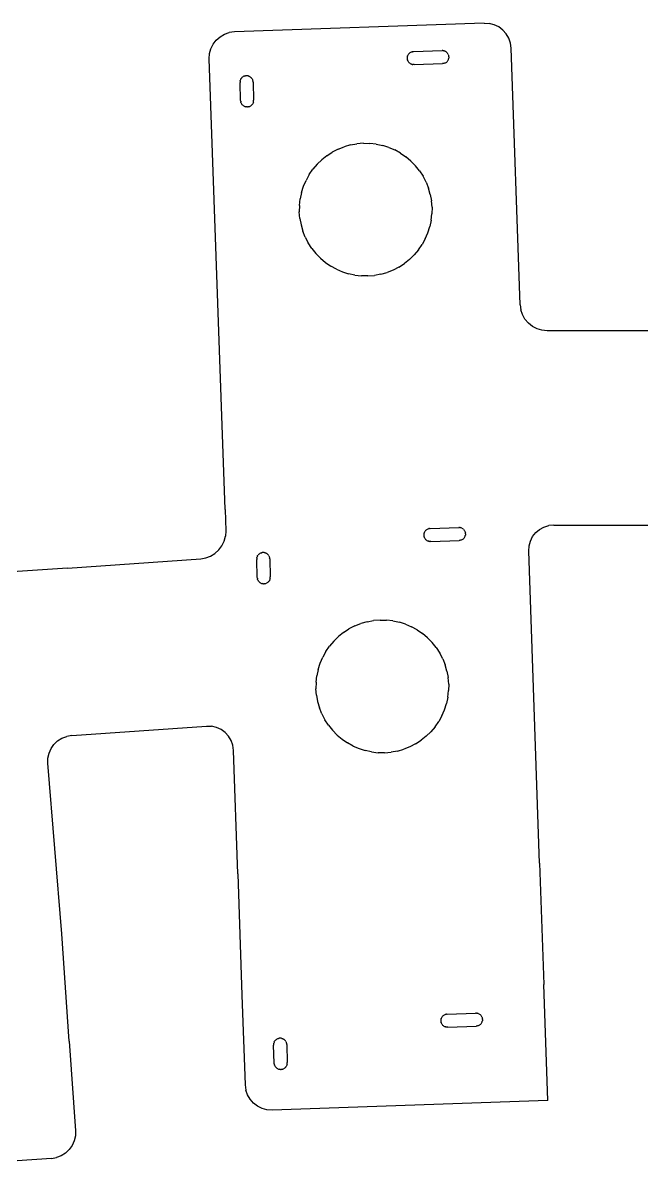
# Model space of a CAD drawing. Extents: x -62 to 45, y -37 to 20.
# Drawn here: x -32.48 to -8.72, y -26.92 to 17.35 of the extents above; entities that cross this region are included whole.
import ezdxf

# ---------------------------------------------------------------- set-up
doc = ezdxf.new("R2010")
doc.units = 0

msp = doc.modelspace()

# ---------------------------------------------------------------- linework, layer by layer
for p, q in [((-14.774, 17.354, 0), (-24.368, 17.019, 0)), ((-14.774, 17.354, 0), (-14.578, 17.342, 0)), ((-14.389, 17.291, 0), (-14.578, 17.342, 0)), ((-14.213, 17.205, 0), (-14.389, 17.291, 0)), ((-25.064, 16.701, 0), (-24.917, 16.831, 0)), ((-24.917, 16.831, 0), (-24.748, 16.929, 0)), ((-24.748, 16.929, 0), (-24.562, 16.993, 0)), ((-24.368, 17.019, 0), (-24.562, 16.993, 0)), ((-14.057, 17.086, 0), (-14.213, 17.205, 0)), ((-13.927, 16.939, 0), (-14.057, 17.086, 0)), ((-13.829, 16.769, 0), (-13.927, 16.939, 0)), ((-25.27, 16.369, 0), (-25.183, 16.545, 0)), ((-25.183, 16.545, 0), (-25.064, 16.701, 0)), ((-13.765, 16.584, 0), (-13.829, 16.769, 0)), ((-13.739, 16.389, 0), (-13.765, 16.584, 0)), ((-13.395, 6.538, 0), (-13.739, 16.389, 0)), ((-25.332, 15.984, 0), (-25.32, 16.18, 0)), ((-24.878, 2.992, 0), (-25.332, 15.984, 0)), ((-25.32, 16.18, 0), (-25.27, 16.369, 0)), ((-17.726, 16.047, 0), (-17.729, 16.023, 0)), ((-17.729, 16.023, 0), (-17.729, 15.998, 0)), ((-17.729, 15.998, 0), (-17.727, 15.974, 0)), ((-17.727, 15.974, 0), (-17.723, 15.95, 0)), ((-17.721, 16.071, 0), (-17.726, 16.047, 0)), ((-17.716, 15.926, 0), (-17.723, 15.95, 0)), ((-17.721, 16.071, 0), (-17.713, 16.094, 0)), ((-17.704, 16.117, 0), (-17.713, 16.094, 0)), ((-17.692, 16.138, 0), (-17.704, 16.117, 0)), ((-17.678, 16.159, 0), (-17.692, 16.138, 0)), ((-17.662, 16.177, 0), (-17.678, 16.159, 0)), ((-17.645, 16.194, 0), (-17.662, 16.177, 0)), ((-17.625, 16.21, 0), (-17.645, 16.194, 0)), ((-17.605, 16.223, 0), (-17.625, 16.21, 0)), ((-17.583, 16.234, 0), (-17.605, 16.223, 0)), ((-17.583, 16.234, 0), (-17.56, 16.243, 0)), ((-17.56, 16.243, 0), (-17.537, 16.25, 0)), ((-17.513, 16.254, 0), (-17.537, 16.25, 0)), ((-17.513, 16.254, 0), (-17.483, 16.257, 0)), ((-17.483, 16.257, 0), (-16.394, 16.295, 0)), ((-16.364, 16.295, 0), (-16.394, 16.295, 0)), ((-16.364, 16.295, 0), (-16.34, 16.292, 0)), ((-16.316, 16.287, 0), (-16.34, 16.292, 0)), ((-16.293, 16.279, 0), (-16.316, 16.287, 0)), ((-16.27, 16.27, 0), (-16.293, 16.279, 0)), ((-16.27, 16.27, 0), (-16.249, 16.258, 0)), ((-16.249, 16.258, 0), (-16.229, 16.244, 0)), ((-16.21, 16.228, 0), (-16.229, 16.244, 0)), ((-16.21, 16.228, 0), (-16.193, 16.21, 0)), ((-16.193, 16.21, 0), (-16.177, 16.191, 0)), ((-16.177, 16.191, 0), (-16.164, 16.171, 0)), ((-16.153, 16.149, 0), (-16.164, 16.171, 0)), ((-16.156, 15.935, 0), (-16.146, 15.958, 0)), ((-16.153, 16.149, 0), (-16.144, 16.126, 0)), ((-16.146, 15.958, 0), (-16.139, 15.981, 0)), ((-16.144, 16.126, 0), (-16.137, 16.103, 0)), ((-16.139, 15.981, 0), (-16.134, 16.005, 0)), ((-16.133, 16.079, 0), (-16.137, 16.103, 0)), ((-16.131, 16.03, 0), (-16.134, 16.005, 0)), ((-16.131, 16.054, 0), (-16.133, 16.079, 0)), ((-16.131, 16.054, 0), (-16.131, 16.03, 0)), ((-17.716, 15.926, 0), (-17.707, 15.903, 0)), ((-17.695, 15.882, 0), (-17.707, 15.903, 0)), ((-17.682, 15.861, 0), (-17.695, 15.882, 0)), ((-17.667, 15.842, 0), (-17.682, 15.861, 0)), ((-17.65, 15.824, 0), (-17.667, 15.842, 0)), ((-17.631, 15.808, 0), (-17.65, 15.824, 0)), ((-17.611, 15.795, 0), (-17.631, 15.808, 0)), ((-17.611, 15.795, 0), (-17.589, 15.783, 0)), ((-17.589, 15.783, 0), (-17.567, 15.773, 0)), ((-17.544, 15.766, 0), (-17.567, 15.773, 0)), ((-17.544, 15.766, 0), (-17.52, 15.76, 0)), ((-17.495, 15.758, 0), (-17.52, 15.76, 0)), ((-17.466, 15.757, 0), (-17.495, 15.758, 0)), ((-17.466, 15.757, 0), (-16.376, 15.795, 0)), ((-16.347, 15.798, 0), (-16.376, 15.795, 0)), ((-16.323, 15.802, 0), (-16.347, 15.798, 0)), ((-16.299, 15.809, 0), (-16.323, 15.802, 0)), ((-16.277, 15.818, 0), (-16.299, 15.809, 0)), ((-16.277, 15.818, 0), (-16.255, 15.829, 0)), ((-16.255, 15.829, 0), (-16.234, 15.843, 0)), ((-16.234, 15.843, 0), (-16.215, 15.858, 0)), ((-16.215, 15.858, 0), (-16.197, 15.875, 0)), ((-16.197, 15.875, 0), (-16.182, 15.894, 0)), ((-16.182, 15.894, 0), (-16.168, 15.914, 0)), ((-16.168, 15.914, 0), (-16.156, 15.935, 0)), ((-24.15, 15.098, 0), (-24.151, 15.068, 0)), ((-24.127, 14.379, 0), (-24.151, 15.068, 0)), ((-24.148, 15.122, 0), (-24.15, 15.098, 0)), ((-24.148, 15.122, 0), (-24.142, 15.146, 0)), ((-24.135, 15.17, 0), (-24.142, 15.146, 0)), ((-24.125, 15.192, 0), (-24.135, 15.17, 0)), ((-24.125, 15.192, 0), (-24.113, 15.214, 0)), ((-24.113, 15.214, 0), (-24.1, 15.234, 0)), ((-24.084, 15.252, 0), (-24.1, 15.234, 0)), ((-24.084, 15.252, 0), (-24.066, 15.27, 0)), ((-24.066, 15.27, 0), (-24.047, 15.285, 0)), ((-24.047, 15.285, 0), (-24.026, 15.298, 0)), ((-24.005, 15.309, 0), (-24.026, 15.298, 0)), ((-23.982, 15.318, 0), (-24.005, 15.309, 0)), ((-23.982, 15.318, 0), (-23.958, 15.325, 0)), ((-23.958, 15.325, 0), (-23.934, 15.33, 0)), ((-23.91, 15.332, 0), (-23.934, 15.33, 0)), ((-23.885, 15.331, 0), (-23.91, 15.332, 0)), ((-23.861, 15.329, 0), (-23.885, 15.331, 0)), ((-23.837, 15.323, 0), (-23.861, 15.329, 0)), ((-23.837, 15.323, 0), (-23.814, 15.316, 0)), ((-23.791, 15.306, 0), (-23.814, 15.316, 0)), ((-23.791, 15.306, 0), (-23.77, 15.294, 0)), ((-23.749, 15.281, 0), (-23.77, 15.294, 0)), ((-23.749, 15.281, 0), (-23.731, 15.265, 0)), ((-23.731, 15.265, 0), (-23.714, 15.247, 0)), ((-23.698, 15.228, 0), (-23.714, 15.247, 0)), ((-23.685, 15.207, 0), (-23.698, 15.228, 0)), ((-23.685, 15.207, 0), (-23.674, 15.186, 0)), ((-23.674, 15.186, 0), (-23.665, 15.163, 0)), ((-23.665, 15.163, 0), (-23.658, 15.139, 0)), ((-23.658, 15.139, 0), (-23.654, 15.115, 0)), ((-23.651, 15.086, 0), (-23.654, 15.115, 0)), ((-23.651, 15.086, 0), (-23.627, 14.396, 0)), ((-24.124, 14.349, 0), (-24.127, 14.379, 0)), ((-24.124, 14.349, 0), (-24.12, 14.325, 0)), ((-24.113, 14.302, 0), (-24.12, 14.325, 0)), ((-24.113, 14.302, 0), (-24.104, 14.279, 0)), ((-24.104, 14.279, 0), (-24.093, 14.257, 0)), ((-24.079, 14.237, 0), (-24.093, 14.257, 0)), ((-24.064, 14.217, 0), (-24.079, 14.237, 0)), ((-24.047, 14.2, 0), (-24.064, 14.217, 0)), ((-24.047, 14.2, 0), (-24.028, 14.184, 0)), ((-24.028, 14.184, 0), (-24.008, 14.17, 0)), ((-23.987, 14.158, 0), (-24.008, 14.17, 0)), ((-23.731, 14.18, 0), (-23.751, 14.167, 0)), ((-23.712, 14.195, 0), (-23.731, 14.18, 0)), ((-23.694, 14.212, 0), (-23.712, 14.195, 0)), ((-23.69, 14.217, 0), (-23.694, 14.212, 0)), ((-23.69, 14.217, 0), (-23.678, 14.231, 0)), ((-23.664, 14.251, 0), (-23.678, 14.231, 0)), ((-23.652, 14.273, 0), (-23.664, 14.251, 0)), ((-23.643, 14.295, 0), (-23.652, 14.273, 0)), ((-23.635, 14.318, 0), (-23.643, 14.295, 0)), ((-23.635, 14.318, 0), (-23.63, 14.342, 0)), ((-23.63, 14.342, 0), (-23.627, 14.367, 0)), ((-23.627, 14.367, 0), (-23.627, 14.396, 0)), ((-23.987, 14.158, 0), (-23.964, 14.149, 0)), ((-23.964, 14.149, 0), (-23.941, 14.141, 0)), ((-23.917, 14.136, 0), (-23.941, 14.141, 0)), ((-23.892, 14.133, 0), (-23.917, 14.136, 0)), ((-23.892, 14.133, 0), (-23.868, 14.133, 0)), ((-23.844, 14.135, 0), (-23.868, 14.133, 0)), ((-23.819, 14.139, 0), (-23.844, 14.135, 0)), ((-23.819, 14.139, 0), (-23.796, 14.146, 0)), ((-23.796, 14.146, 0), (-23.773, 14.155, 0)), ((-23.751, 14.167, 0), (-23.773, 14.155, 0)), ((-20.384, 12.511, 0), (-20.606, 12.396, 0)), ((-20.384, 12.511, 0), (-20.151, 12.603, 0)), ((-19.911, 12.673, 0), (-20.151, 12.603, 0)), ((-19.911, 12.673, 0), (-19.665, 12.718, 0)), ((-19.415, 12.739, 0), (-19.665, 12.718, 0)), ((-19.415, 12.739, 0), (-19.165, 12.735, 0)), ((-18.916, 12.707, 0), (-19.165, 12.735, 0)), ((-18.916, 12.707, 0), (-18.672, 12.655, 0)), ((-18.433, 12.579, 0), (-18.672, 12.655, 0)), ((-18.433, 12.579, 0), (-18.204, 12.48, 0)), ((-17.985, 12.359, 0), (-18.204, 12.48, 0)), ((-21.012, 12.104, 0), (-21.191, 11.93, 0)), ((-20.816, 12.26, 0), (-21.012, 12.104, 0)), ((-20.816, 12.26, 0), (-20.606, 12.396, 0)), ((-17.985, 12.359, 0), (-17.778, 12.217, 0)), ((-17.587, 12.056, 0), (-17.778, 12.217, 0)), ((-17.413, 11.876, 0), (-17.587, 12.056, 0)), ((-21.495, 11.532, 0), (-21.616, 11.313, 0)), ((-21.495, 11.532, 0), (-21.353, 11.738, 0)), ((-21.191, 11.93, 0), (-21.353, 11.738, 0)), ((-17.257, 11.68, 0), (-17.413, 11.876, 0)), ((-17.257, 11.68, 0), (-17.121, 11.47, 0)), ((-21.791, 10.845, 0), (-21.715, 11.084, 0)), ((-21.715, 11.084, 0), (-21.616, 11.313, 0)), ((-17.006, 11.248, 0), (-17.121, 11.47, 0)), ((-17.006, 11.248, 0), (-16.913, 11.016, 0)), ((-21.791, 10.845, 0), (-21.843, 10.6, 0)), ((-16.844, 10.775, 0), (-16.913, 11.016, 0)), ((-16.844, 10.775, 0), (-16.799, 10.529, 0)), ((-21.871, 10.352, 0), (-21.875, 10.102, 0)), ((-21.871, 10.352, 0), (-21.843, 10.6, 0)), ((-16.778, 10.28, 0), (-16.799, 10.529, 0)), ((-16.778, 10.28, 0), (-16.781, 10.029, 0)), ((-21.854, 9.852, 0), (-21.875, 10.102, 0)), ((-21.854, 9.852, 0), (-21.808, 9.606, 0)), ((-16.809, 9.781, 0), (-16.862, 9.536, 0)), ((-16.809, 9.781, 0), (-16.781, 10.029, 0)), ((-21.808, 9.606, 0), (-21.739, 9.366, 0)), ((-21.647, 9.133, 0), (-21.739, 9.366, 0)), ((-17.037, 9.068, 0), (-16.938, 9.298, 0)), ((-16.938, 9.298, 0), (-16.862, 9.536, 0)), ((-21.647, 9.133, 0), (-21.532, 8.911, 0)), ((-21.396, 8.701, 0), (-21.532, 8.911, 0)), ((-17.037, 9.068, 0), (-17.158, 8.849, 0)), ((-21.396, 8.701, 0), (-21.24, 8.505, 0)), ((-21.065, 8.326, 0), (-21.24, 8.505, 0)), ((-17.461, 8.452, 0), (-17.641, 8.277, 0)), ((-17.3, 8.643, 0), (-17.461, 8.452, 0)), ((-17.3, 8.643, 0), (-17.158, 8.849, 0)), ((-21.065, 8.326, 0), (-20.874, 8.164, 0)), ((-20.874, 8.164, 0), (-20.668, 8.022, 0)), ((-20.449, 7.901, 0), (-20.668, 8.022, 0)), ((-18.046, 7.985, 0), (-18.269, 7.87, 0)), ((-18.046, 7.985, 0), (-17.836, 8.121, 0)), ((-17.641, 8.277, 0), (-17.836, 8.121, 0)), ((-20.449, 7.901, 0), (-20.219, 7.802, 0)), ((-20.219, 7.802, 0), (-19.981, 7.726, 0)), ((-19.736, 7.674, 0), (-19.981, 7.726, 0)), ((-19.736, 7.674, 0), (-19.487, 7.646, 0)), ((-19.237, 7.642, 0), (-19.487, 7.646, 0)), ((-19.237, 7.642, 0), (-18.988, 7.663, 0)), ((-18.742, 7.708, 0), (-18.988, 7.663, 0)), ((-18.742, 7.708, 0), (-18.501, 7.778, 0)), ((-18.269, 7.87, 0), (-18.501, 7.778, 0)), ((-13.395, 6.538, 0), (-13.369, 6.343, 0)), ((-13.306, 6.156, 0), (-13.369, 6.343, 0)), ((-13.207, 5.983, 0), (-13.306, 6.156, 0)), ((-13.078, 5.832, 0), (-13.207, 5.983, 0)), ((-12.922, 5.707, 0), (-13.078, 5.832, 0)), ((-12.746, 5.615, 0), (-12.922, 5.707, 0)), ((-12.556, 5.558, 0), (-12.746, 5.615, 0)), ((-12.36, 5.539, 0), (-12.556, 5.558, 0)), ((-6.799, 5.539, 0), (-12.36, 5.539, 0)), ((-24.727, -1.328, 0), (-24.878, 2.992, 0)), ((-24.727, -1.328, 0), (-24.699, -2.149, 0)), ((-24.699, -2.149, 0), (-24.711, -2.345, 0)), ((-17.064, -2.195, 0), (-17.074, -2.217, 0)), ((-17.052, -2.173, 0), (-17.064, -2.195, 0)), ((-17.038, -2.153, 0), (-17.052, -2.173, 0)), ((-17.022, -2.134, 0), (-17.038, -2.153, 0)), ((-17.005, -2.117, 0), (-17.022, -2.134, 0)), ((-16.985, -2.102, 0), (-17.005, -2.117, 0)), ((-16.965, -2.088, 0), (-16.985, -2.102, 0)), ((-16.943, -2.077, 0), (-16.965, -2.088, 0)), ((-16.943, -2.077, 0), (-16.92, -2.068, 0)), ((-16.92, -2.068, 0), (-16.897, -2.061, 0)), ((-16.873, -2.057, 0), (-16.897, -2.061, 0)), ((-16.873, -2.057, 0), (-16.843, -2.054, 0)), ((-16.843, -2.054, 0), (-15.754, -2.016, 0)), ((-15.724, -2.017, 0), (-15.754, -2.016, 0)), ((-15.724, -2.017, 0), (-15.7, -2.02, 0)), ((-15.676, -2.025, 0), (-15.7, -2.02, 0)), ((-15.653, -2.032, 0), (-15.676, -2.025, 0)), ((-15.63, -2.042, 0), (-15.653, -2.032, 0)), ((-15.63, -2.042, 0), (-15.609, -2.054, 0)), ((-15.609, -2.054, 0), (-15.589, -2.068, 0)), ((-15.57, -2.083, 0), (-15.589, -2.068, 0)), ((-15.57, -2.083, 0), (-15.553, -2.101, 0)), ((-15.553, -2.101, 0), (-15.538, -2.12, 0)), ((-15.538, -2.12, 0), (-15.524, -2.141, 0)), ((-15.513, -2.163, 0), (-15.524, -2.141, 0)), ((-15.513, -2.163, 0), (-15.504, -2.185, 0)), ((-15.504, -2.185, 0), (-15.497, -2.209, 0)), ((-15.493, -2.233, 0), (-15.497, -2.209, 0)), ((-12.796, -2.216, 0), (-12.649, -2.092, 0)), ((-12.649, -2.092, 0), (-12.479, -2, 0)), ((-12.479, -2, 0), (-12.294, -1.943, 0)), ((-12.099, -1.924, 0), (-12.294, -1.943, 0)), ((-12.099, -1.924, 0), (-6.799, -1.924, 0)), ((-24.847, -2.716, 0), (-24.761, -2.537, 0)), ((-24.761, -2.537, 0), (-24.711, -2.345, 0)), ((-17.086, -2.264, 0), (-17.089, -2.289, 0)), ((-17.089, -2.289, 0), (-17.089, -2.313, 0)), ((-17.089, -2.313, 0), (-17.087, -2.338, 0)), ((-17.087, -2.338, 0), (-17.083, -2.362, 0)), ((-17.081, -2.24, 0), (-17.086, -2.264, 0)), ((-17.076, -2.385, 0), (-17.083, -2.362, 0)), ((-17.081, -2.24, 0), (-17.074, -2.217, 0)), ((-17.076, -2.385, 0), (-17.067, -2.408, 0)), ((-17.056, -2.43, 0), (-17.067, -2.408, 0)), ((-17.042, -2.45, 0), (-17.056, -2.43, 0)), ((-17.027, -2.47, 0), (-17.042, -2.45, 0)), ((-17.01, -2.487, 0), (-17.027, -2.47, 0)), ((-16.991, -2.503, 0), (-17.01, -2.487, 0)), ((-16.971, -2.517, 0), (-16.991, -2.503, 0)), ((-16.971, -2.517, 0), (-16.95, -2.529, 0)), ((-16.95, -2.529, 0), (-16.927, -2.538, 0)), ((-16.904, -2.546, 0), (-16.927, -2.538, 0)), ((-16.904, -2.546, 0), (-16.88, -2.551, 0)), ((-16.855, -2.554, 0), (-16.88, -2.551, 0)), ((-16.826, -2.554, 0), (-16.855, -2.554, 0)), ((-16.826, -2.554, 0), (-15.736, -2.516, 0)), ((-15.707, -2.514, 0), (-15.736, -2.516, 0)), ((-15.683, -2.509, 0), (-15.707, -2.514, 0)), ((-15.659, -2.502, 0), (-15.683, -2.509, 0)), ((-15.637, -2.493, 0), (-15.659, -2.502, 0)), ((-15.637, -2.493, 0), (-15.615, -2.482, 0)), ((-15.615, -2.482, 0), (-15.594, -2.469, 0)), ((-15.594, -2.469, 0), (-15.575, -2.453, 0)), ((-15.575, -2.453, 0), (-15.558, -2.436, 0)), ((-15.558, -2.436, 0), (-15.542, -2.418, 0)), ((-15.542, -2.418, 0), (-15.528, -2.397, 0)), ((-15.528, -2.397, 0), (-15.516, -2.376, 0)), ((-15.516, -2.376, 0), (-15.506, -2.354, 0)), ((-15.506, -2.354, 0), (-15.499, -2.33, 0)), ((-15.499, -2.33, 0), (-15.494, -2.306, 0)), ((-15.491, -2.282, 0), (-15.494, -2.306, 0)), ((-15.491, -2.257, 0), (-15.493, -2.233, 0)), ((-15.491, -2.257, 0), (-15.491, -2.282, 0)), ((-13.052, -2.728, 0), (-13.002, -2.541, 0)), ((-13.002, -2.541, 0), (-12.915, -2.368, 0)), ((-12.915, -2.368, 0), (-12.796, -2.216, 0)), ((-25.282, -3.115, 0), (-25.113, -3.011, 0)), ((-25.113, -3.011, 0), (-24.966, -2.876, 0)), ((-24.966, -2.876, 0), (-24.847, -2.716, 0)), ((-23.485, -3.119, 0), (-23.474, -3.098, 0)), ((-23.474, -3.098, 0), (-23.46, -3.078, 0)), ((-23.444, -3.059, 0), (-23.46, -3.078, 0)), ((-23.444, -3.059, 0), (-23.426, -3.042, 0)), ((-23.426, -3.042, 0), (-23.407, -3.027, 0)), ((-23.407, -3.027, 0), (-23.387, -3.013, 0)), ((-23.365, -3.002, 0), (-23.387, -3.013, 0)), ((-23.342, -2.993, 0), (-23.365, -3.002, 0)), ((-23.342, -2.993, 0), (-23.318, -2.986, 0)), ((-23.318, -2.986, 0), (-23.294, -2.982, 0)), ((-23.27, -2.98, 0), (-23.294, -2.982, 0)), ((-23.245, -2.98, 0), (-23.27, -2.98, 0)), ((-23.221, -2.983, 0), (-23.245, -2.98, 0)), ((-23.197, -2.988, 0), (-23.221, -2.983, 0)), ((-23.197, -2.988, 0), (-23.174, -2.995, 0)), ((-23.151, -3.005, 0), (-23.174, -2.995, 0)), ((-23.151, -3.005, 0), (-23.13, -3.017, 0)), ((-23.11, -3.031, 0), (-23.13, -3.017, 0)), ((-23.11, -3.031, 0), (-23.091, -3.047, 0)), ((-23.091, -3.047, 0), (-23.074, -3.064, 0)), ((-23.059, -3.083, 0), (-23.074, -3.064, 0)), ((-23.045, -3.104, 0), (-23.059, -3.083, 0)), ((-13.065, -2.923, 0), (-13.052, -2.728, 0)), ((-12.645, -14.914, 0), (-13.065, -2.923, 0)), ((-30.775, -3.576, 0), (-25.661, -3.218, 0)), ((-25.661, -3.218, 0), (-25.467, -3.185, 0)), ((-25.467, -3.185, 0), (-25.282, -3.115, 0)), ((-23.51, -3.214, 0), (-23.511, -3.243, 0)), ((-23.487, -3.933, 0), (-23.511, -3.243, 0)), ((-23.508, -3.189, 0), (-23.51, -3.214, 0)), ((-23.508, -3.189, 0), (-23.503, -3.165, 0)), ((-23.495, -3.142, 0), (-23.503, -3.165, 0)), ((-23.485, -3.119, 0), (-23.495, -3.142, 0)), ((-23.045, -3.104, 0), (-23.034, -3.126, 0)), ((-23.034, -3.126, 0), (-23.025, -3.149, 0)), ((-23.025, -3.149, 0), (-23.018, -3.172, 0)), ((-23.018, -3.172, 0), (-23.014, -3.196, 0)), ((-23.011, -3.226, 0), (-23.014, -3.196, 0)), ((-23.011, -3.226, 0), (-22.987, -3.915, 0)), ((-30.775, -3.576, 0), (-42.546, -4.399, 0)), ((-23.484, -3.962, 0), (-23.487, -3.933, 0)), ((-23.484, -3.962, 0), (-23.48, -3.986, 0)), ((-22.995, -3.993, 0), (-22.99, -3.969, 0)), ((-22.99, -3.969, 0), (-22.988, -3.945, 0)), ((-22.988, -3.945, 0), (-22.987, -3.915, 0)), ((-23.473, -4.01, 0), (-23.48, -3.986, 0)), ((-23.473, -4.01, 0), (-23.464, -4.032, 0)), ((-23.464, -4.032, 0), (-23.453, -4.054, 0)), ((-23.439, -4.075, 0), (-23.453, -4.054, 0)), ((-23.424, -4.094, 0), (-23.439, -4.075, 0)), ((-23.407, -4.112, 0), (-23.424, -4.094, 0)), ((-23.407, -4.112, 0), (-23.388, -4.127, 0)), ((-23.388, -4.127, 0), (-23.368, -4.141, 0)), ((-23.347, -4.153, 0), (-23.368, -4.141, 0)), ((-23.347, -4.153, 0), (-23.324, -4.163, 0)), ((-23.324, -4.163, 0), (-23.301, -4.17, 0)), ((-23.277, -4.175, 0), (-23.301, -4.17, 0)), ((-23.253, -4.178, 0), (-23.277, -4.175, 0)), ((-23.253, -4.178, 0), (-23.228, -4.179, 0)), ((-23.204, -4.176, 0), (-23.228, -4.179, 0)), ((-23.18, -4.172, 0), (-23.204, -4.176, 0)), ((-23.18, -4.172, 0), (-23.156, -4.165, 0)), ((-23.156, -4.165, 0), (-23.133, -4.156, 0)), ((-23.111, -4.145, 0), (-23.133, -4.156, 0)), ((-23.091, -4.132, 0), (-23.111, -4.145, 0)), ((-23.072, -4.116, 0), (-23.091, -4.132, 0)), ((-23.054, -4.099, 0), (-23.072, -4.116, 0)), ((-23.05, -4.095, 0), (-23.054, -4.099, 0)), ((-23.05, -4.095, 0), (-23.038, -4.081, 0)), ((-23.024, -4.06, 0), (-23.038, -4.081, 0)), ((-23.013, -4.039, 0), (-23.024, -4.06, 0)), ((-23.003, -4.016, 0), (-23.013, -4.039, 0)), ((-22.995, -3.993, 0), (-23.003, -4.016, 0)), ((-19.744, -5.8, 0), (-19.511, -5.708, 0)), ((-19.271, -5.639, 0), (-19.511, -5.708, 0)), ((-19.271, -5.639, 0), (-19.025, -5.593, 0)), ((-18.775, -5.572, 0), (-19.025, -5.593, 0)), ((-18.775, -5.572, 0), (-18.525, -5.576, 0)), ((-18.277, -5.604, 0), (-18.525, -5.576, 0)), ((-18.277, -5.604, 0), (-18.032, -5.656, 0)), ((-17.793, -5.732, 0), (-18.032, -5.656, 0)), ((-17.793, -5.732, 0), (-17.564, -5.831, 0)), ((-20.176, -6.051, 0), (-20.372, -6.207, 0)), ((-20.176, -6.051, 0), (-19.966, -5.915, 0)), ((-19.744, -5.8, 0), (-19.966, -5.915, 0)), ((-17.345, -5.952, 0), (-17.564, -5.831, 0)), ((-17.345, -5.952, 0), (-17.139, -6.094, 0)), ((-16.947, -6.256, 0), (-17.139, -6.094, 0)), ((-20.855, -6.779, 0), (-20.713, -6.573, 0)), ((-20.551, -6.382, 0), (-20.713, -6.573, 0)), ((-20.372, -6.207, 0), (-20.551, -6.382, 0)), ((-16.773, -6.435, 0), (-16.947, -6.256, 0)), ((-16.617, -6.631, 0), (-16.773, -6.435, 0)), ((-16.617, -6.631, 0), (-16.481, -6.841, 0)), ((-21.075, -7.228, 0), (-20.976, -6.998, 0)), ((-20.855, -6.779, 0), (-20.976, -6.998, 0)), ((-16.366, -7.063, 0), (-16.481, -6.841, 0)), ((-16.366, -7.063, 0), (-16.274, -7.296, 0)), ((-21.151, -7.466, 0), (-21.203, -7.711, 0)), ((-21.151, -7.466, 0), (-21.075, -7.228, 0)), ((-16.204, -7.536, 0), (-16.274, -7.296, 0)), ((-21.231, -7.96, 0), (-21.235, -8.21, 0)), ((-21.231, -7.96, 0), (-21.203, -7.711, 0)), ((-16.204, -7.536, 0), (-16.159, -7.782, 0)), ((-16.138, -8.032, 0), (-16.159, -7.782, 0)), ((-21.214, -8.459, 0), (-21.235, -8.21, 0)), ((-16.17, -8.531, 0), (-16.142, -8.282, 0)), ((-16.138, -8.032, 0), (-16.142, -8.282, 0)), ((-21.214, -8.459, 0), (-21.169, -8.705, 0)), ((-21.169, -8.705, 0), (-21.099, -8.946, 0)), ((-16.298, -9.014, 0), (-16.222, -8.775, 0)), ((-16.17, -8.531, 0), (-16.222, -8.775, 0)), ((-21.007, -9.178, 0), (-21.099, -8.946, 0)), ((-21.007, -9.178, 0), (-20.892, -9.401, 0)), ((-16.397, -9.244, 0), (-16.518, -9.463, 0)), ((-16.397, -9.244, 0), (-16.298, -9.014, 0)), ((-30.612, -10.008, 0), (-25.437, -9.646, 0)), ((-25.437, -9.646, 0), (-25.241, -9.652, 0)), ((-25.052, -9.696, 0), (-25.241, -9.652, 0)), ((-24.877, -9.776, 0), (-25.052, -9.696, 0)), ((-20.756, -9.611, 0), (-20.892, -9.401, 0)), ((-20.756, -9.611, 0), (-20.6, -9.806, 0)), ((-16.66, -9.669, 0), (-16.821, -9.86, 0)), ((-16.66, -9.669, 0), (-16.518, -9.463, 0)), ((-31.153, -10.214, 0), (-30.988, -10.11, 0)), ((-30.988, -10.11, 0), (-30.805, -10.04, 0)), ((-30.612, -10.008, 0), (-30.805, -10.04, 0)), ((-24.721, -9.89, 0), (-24.877, -9.776, 0)), ((-24.592, -10.033, 0), (-24.721, -9.89, 0)), ((-24.493, -10.199, 0), (-24.592, -10.033, 0)), ((-20.425, -9.986, 0), (-20.6, -9.806, 0)), ((-20.425, -9.986, 0), (-20.234, -10.147, 0)), ((-20.234, -10.147, 0), (-20.028, -10.289, 0)), ((-17.001, -10.034, 0), (-17.197, -10.19, 0)), ((-16.821, -9.86, 0), (-17.001, -10.034, 0)), ((-31.484, -10.687, 0), (-31.405, -10.508, 0)), ((-31.405, -10.508, 0), (-31.294, -10.349, 0)), ((-31.294, -10.349, 0), (-31.153, -10.214, 0)), ((-24.43, -10.382, 0), (-24.493, -10.199, 0)), ((-24.404, -10.576, 0), (-24.43, -10.382, 0)), ((-24.238, -15.319, 0), (-24.404, -10.576, 0)), ((-19.809, -10.41, 0), (-20.028, -10.289, 0)), ((-19.809, -10.41, 0), (-19.579, -10.509, 0)), ((-19.579, -10.509, 0), (-19.341, -10.585, 0)), ((-19.096, -10.638, 0), (-19.341, -10.585, 0)), ((-18.102, -10.603, 0), (-18.348, -10.648, 0)), ((-18.102, -10.603, 0), (-17.861, -10.534, 0)), ((-17.629, -10.441, 0), (-17.861, -10.534, 0)), ((-17.407, -10.326, 0), (-17.629, -10.441, 0)), ((-17.407, -10.326, 0), (-17.197, -10.19, 0)), ((-31.528, -11.074, 0), (-31.525, -10.878, 0)), ((-31.525, -10.878, 0), (-31.484, -10.687, 0)), ((-19.096, -10.638, 0), (-18.848, -10.666, 0)), ((-18.597, -10.669, 0), (-18.848, -10.666, 0)), ((-18.597, -10.669, 0), (-18.348, -10.648, 0)), ((-30.995, -17.625, 0), (-31.528, -11.074, 0)), ((-12.645, -14.914, 0), (-12.483, -19.573, 0)), ((-24.238, -15.319, 0), (-24.076, -19.978, 0)), ((-30.707, -21.74, 0), (-30.995, -17.625, 0)), ((-12.327, -24.02, 0), (-12.483, -19.573, 0)), ((-24.076, -19.978, 0), (-23.955, -23.426, 0)), ((-16.386, -20.803, 0), (-16.4, -20.823, 0)), ((-16.371, -20.784, 0), (-16.386, -20.803, 0)), ((-16.353, -20.767, 0), (-16.371, -20.784, 0)), ((-16.334, -20.752, 0), (-16.353, -20.767, 0)), ((-16.313, -20.739, 0), (-16.334, -20.752, 0)), ((-16.291, -20.728, 0), (-16.313, -20.739, 0)), ((-16.291, -20.728, 0), (-16.269, -20.718, 0)), ((-16.269, -20.718, 0), (-16.245, -20.712, 0)), ((-16.221, -20.707, 0), (-16.245, -20.712, 0)), ((-16.221, -20.707, 0), (-16.192, -20.705, 0)), ((-16.192, -20.705, 0), (-15.102, -20.667, 0)), ((-15.073, -20.667, 0), (-15.102, -20.667, 0)), ((-15.073, -20.667, 0), (-15.048, -20.67, 0)), ((-15.024, -20.675, 0), (-15.048, -20.67, 0)), ((-15.001, -20.682, 0), (-15.024, -20.675, 0)), ((-14.979, -20.692, 0), (-15.001, -20.682, 0)), ((-14.979, -20.692, 0), (-14.957, -20.704, 0)), ((-14.957, -20.704, 0), (-14.937, -20.718, 0)), ((-14.918, -20.734, 0), (-14.937, -20.718, 0)), ((-14.918, -20.734, 0), (-14.901, -20.751, 0)), ((-14.901, -20.751, 0), (-14.886, -20.77, 0)), ((-14.886, -20.77, 0), (-14.873, -20.791, 0)), ((-14.861, -20.813, 0), (-14.873, -20.791, 0)), ((-16.434, -20.915, 0), (-16.437, -20.939, 0)), ((-16.437, -20.939, 0), (-16.437, -20.964, 0)), ((-16.437, -20.964, 0), (-16.435, -20.988, 0)), ((-16.435, -20.988, 0), (-16.431, -21.012, 0)), ((-16.429, -20.891, 0), (-16.434, -20.915, 0)), ((-16.424, -21.036, 0), (-16.431, -21.012, 0)), ((-16.429, -20.891, 0), (-16.422, -20.867, 0)), ((-16.424, -21.036, 0), (-16.415, -21.058, 0)), ((-16.412, -20.845, 0), (-16.422, -20.867, 0)), ((-16.404, -21.08, 0), (-16.415, -21.058, 0)), ((-16.4, -20.823, 0), (-16.412, -20.845, 0)), ((-16.391, -21.101, 0), (-16.404, -21.08, 0)), ((-16.375, -21.12, 0), (-16.391, -21.101, 0)), ((-16.358, -21.137, 0), (-16.375, -21.12, 0)), ((-16.339, -21.153, 0), (-16.358, -21.137, 0)), ((-16.319, -21.167, 0), (-16.339, -21.153, 0)), ((-16.319, -21.167, 0), (-16.298, -21.179, 0)), ((-16.298, -21.179, 0), (-16.275, -21.189, 0)), ((-16.252, -21.196, 0), (-16.275, -21.189, 0)), ((-16.252, -21.196, 0), (-16.228, -21.201, 0)), ((-16.204, -21.204, 0), (-16.228, -21.201, 0)), ((-16.174, -21.204, 0), (-16.204, -21.204, 0)), ((-16.174, -21.204, 0), (-15.085, -21.166, 0)), ((-15.055, -21.164, 0), (-15.085, -21.166, 0)), ((-15.031, -21.16, 0), (-15.055, -21.164, 0)), ((-15.008, -21.153, 0), (-15.031, -21.16, 0)), ((-14.985, -21.144, 0), (-15.008, -21.153, 0)), ((-14.985, -21.144, 0), (-14.963, -21.132, 0)), ((-14.963, -21.132, 0), (-14.943, -21.119, 0)), ((-14.943, -21.119, 0), (-14.923, -21.104, 0)), ((-14.923, -21.104, 0), (-14.906, -21.087, 0)), ((-14.906, -21.087, 0), (-14.89, -21.068, 0)), ((-14.89, -21.068, 0), (-14.876, -21.048, 0)), ((-14.876, -21.048, 0), (-14.864, -21.026, 0)), ((-14.864, -21.026, 0), (-14.855, -21.004, 0)), ((-14.861, -20.813, 0), (-14.852, -20.836, 0)), ((-14.855, -21.004, 0), (-14.847, -20.98, 0)), ((-14.852, -20.836, 0), (-14.845, -20.859, 0)), ((-14.847, -20.98, 0), (-14.842, -20.957, 0)), ((-14.841, -20.883, 0), (-14.845, -20.859, 0)), ((-14.839, -20.932, 0), (-14.842, -20.957, 0)), ((-14.839, -20.908, 0), (-14.841, -20.883, 0)), ((-14.839, -20.908, 0), (-14.839, -20.932, 0)), ((-22.792, -21.709, 0), (-22.775, -21.692, 0)), ((-22.775, -21.692, 0), (-22.755, -21.677, 0)), ((-22.755, -21.677, 0), (-22.735, -21.664, 0)), ((-22.713, -21.652, 0), (-22.735, -21.664, 0)), ((-22.69, -21.643, 0), (-22.713, -21.652, 0)), ((-22.69, -21.643, 0), (-22.667, -21.637, 0)), ((-22.667, -21.637, 0), (-22.643, -21.632, 0)), ((-22.618, -21.63, 0), (-22.643, -21.632, 0)), ((-22.594, -21.63, 0), (-22.618, -21.63, 0)), ((-22.569, -21.633, 0), (-22.594, -21.63, 0)), ((-22.545, -21.638, 0), (-22.569, -21.633, 0)), ((-22.545, -21.638, 0), (-22.522, -21.646, 0)), ((-22.5, -21.655, 0), (-22.522, -21.646, 0)), ((-22.5, -21.655, 0), (-22.478, -21.667, 0)), ((-22.458, -21.681, 0), (-22.478, -21.667, 0)), ((-22.458, -21.681, 0), (-22.439, -21.697, 0)), ((-30.707, -21.74, 0), (-30.466, -25.182, 0)), ((-22.856, -21.84, 0), (-22.859, -21.864, 0)), ((-22.859, -21.864, 0), (-22.859, -21.893, 0)), ((-22.835, -22.583, 0), (-22.859, -21.893, 0)), ((-22.856, -21.84, 0), (-22.851, -21.816, 0)), ((-22.843, -21.792, 0), (-22.851, -21.816, 0)), ((-22.834, -21.77, 0), (-22.843, -21.792, 0)), ((-22.834, -21.77, 0), (-22.822, -21.748, 0)), ((-22.822, -21.748, 0), (-22.808, -21.728, 0)), ((-22.792, -21.709, 0), (-22.808, -21.728, 0)), ((-22.439, -21.697, 0), (-22.422, -21.715, 0)), ((-22.407, -21.734, 0), (-22.422, -21.715, 0)), ((-22.393, -21.754, 0), (-22.407, -21.734, 0)), ((-22.393, -21.754, 0), (-22.382, -21.776, 0)), ((-22.382, -21.776, 0), (-22.373, -21.799, 0)), ((-22.373, -21.799, 0), (-22.366, -21.822, 0)), ((-22.366, -21.822, 0), (-22.362, -21.846, 0)), ((-22.359, -21.876, 0), (-22.362, -21.846, 0)), ((-22.359, -21.876, 0), (-22.335, -22.566, 0)), ((-22.336, -22.595, 0), (-22.335, -22.566, 0)), ((-22.833, -22.612, 0), (-22.835, -22.583, 0)), ((-22.833, -22.612, 0), (-22.828, -22.636, 0)), ((-22.821, -22.66, 0), (-22.828, -22.636, 0)), ((-22.821, -22.66, 0), (-22.812, -22.683, 0)), ((-22.812, -22.683, 0), (-22.801, -22.705, 0)), ((-22.788, -22.725, 0), (-22.801, -22.705, 0)), ((-22.772, -22.744, 0), (-22.788, -22.725, 0)), ((-22.755, -22.762, 0), (-22.772, -22.744, 0)), ((-22.755, -22.762, 0), (-22.737, -22.778, 0)), ((-22.737, -22.778, 0), (-22.716, -22.792, 0)), ((-22.695, -22.803, 0), (-22.716, -22.792, 0)), ((-22.695, -22.803, 0), (-22.672, -22.813, 0)), ((-22.672, -22.813, 0), (-22.649, -22.821, 0)), ((-22.625, -22.826, 0), (-22.649, -22.821, 0)), ((-22.601, -22.828, 0), (-22.625, -22.826, 0)), ((-22.601, -22.828, 0), (-22.576, -22.829, 0)), ((-22.552, -22.827, 0), (-22.576, -22.829, 0)), ((-22.528, -22.822, 0), (-22.552, -22.827, 0)), ((-22.528, -22.822, 0), (-22.504, -22.816, 0)), ((-22.504, -22.816, 0), (-22.481, -22.806, 0)), ((-22.46, -22.795, 0), (-22.481, -22.806, 0)), ((-22.439, -22.782, 0), (-22.46, -22.795, 0)), ((-22.42, -22.767, 0), (-22.439, -22.782, 0)), ((-22.402, -22.75, 0), (-22.42, -22.767, 0)), ((-22.399, -22.745, 0), (-22.402, -22.75, 0)), ((-22.399, -22.745, 0), (-22.387, -22.731, 0)), ((-22.373, -22.711, 0), (-22.387, -22.731, 0)), ((-22.361, -22.689, 0), (-22.373, -22.711, 0)), ((-22.351, -22.667, 0), (-22.361, -22.689, 0)), ((-22.344, -22.643, 0), (-22.351, -22.667, 0)), ((-22.344, -22.643, 0), (-22.339, -22.619, 0)), ((-22.339, -22.619, 0), (-22.336, -22.595, 0)), ((-23.955, -23.426, 0), (-23.929, -23.62, 0)), ((-23.866, -23.806, 0), (-23.929, -23.62, 0)), ((-23.767, -23.975, 0), (-23.866, -23.806, 0)), ((-23.638, -24.122, 0), (-23.767, -23.975, 0)), ((-23.482, -24.241, 0), (-23.638, -24.122, 0)), ((-23.306, -24.328, 0), (-23.482, -24.241, 0)), ((-23.116, -24.378, 0), (-23.306, -24.328, 0)), ((-12.327, -24.02, 0), (-22.921, -24.39, 0)), ((-22.921, -24.39, 0), (-23.116, -24.378, 0)), ((-30.466, -25.182, 0), (-30.472, -25.378, 0)), ((-30.515, -25.569, 0), (-30.596, -25.748, 0)), ((-30.472, -25.378, 0), (-30.515, -25.569, 0)), ((-30.852, -26.042, 0), (-31.018, -26.146, 0)), ((-30.709, -25.908, 0), (-30.852, -26.042, 0)), ((-30.596, -25.748, 0), (-30.709, -25.908, 0)), ((-31.394, -26.249, 0), (-40.971, -26.919, 0)), ((-31.394, -26.249, 0), (-31.201, -26.216, 0)), ((-31.018, -26.146, 0), (-31.201, -26.216, 0))]:
    msp.add_line(p, q)

doc.saveas('drawing.dxf')
